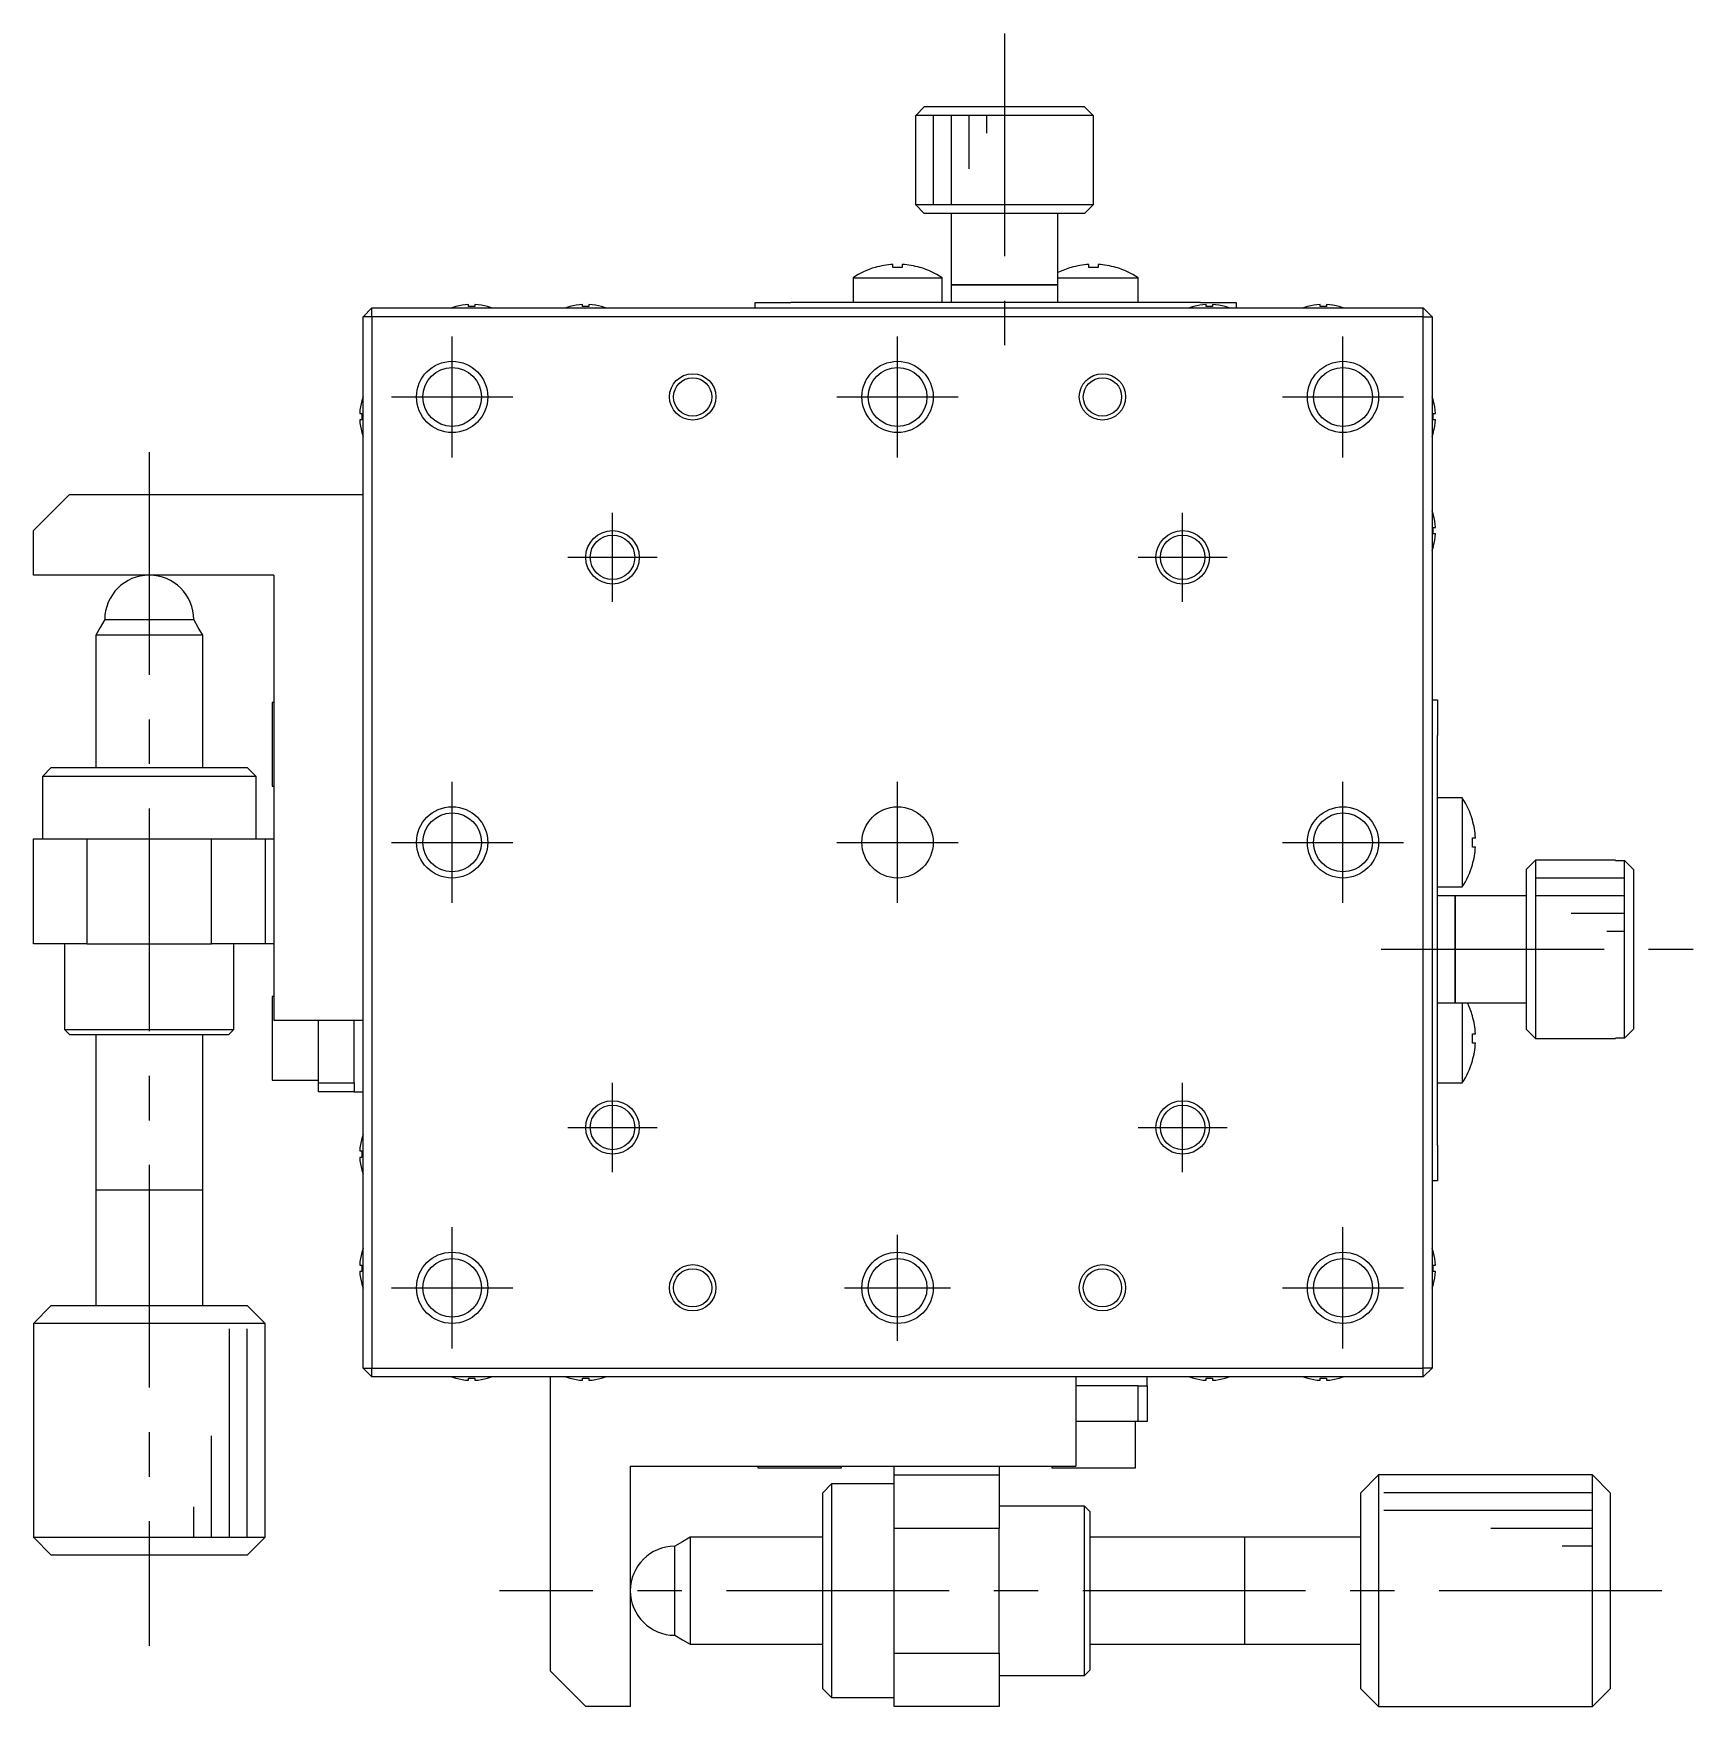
# Model space of a CAD drawing. Extents: x 36 to 360, y 45 to 263.
# Drawn here: x 96.5 to 189.9, y 118.4 to 212.3 of the extents above; entities that cross this region are included whole.
import ezdxf

# ---------------------------------------------------------------- set-up
doc = ezdxf.new("R2010")
doc.units = 0
doc.header["$LTSCALE"] = 10
doc.linetypes.add('CENTER', pattern=[2, 1.25, -0.25, 0.25, -0.25])
doc.layers.get('0').update_dxf_attribs({"linetype": 'CONTINUOUS'})
doc.layers.add('CENTER', color=1, linetype='CENTER')

msp = doc.modelspace()

# ---------------------------------------------------------------- linework, layer by layer
at = {"color": 7, "linetype": 'CONTINUOUS'}
for p, q in [((146.04727, 207.679328), (146.549057, 208.179328)), ((156.015218, 207.679328), (146.04727, 207.679328)), ((146.04727, 207.179328), (146.04727, 207.679328)), ((146.549057, 208.179328), (155.513431, 208.179328)), ((155.513431, 208.179328), (156.015218, 207.679328)), ((156.015218, 207.679328), (156.015218, 207.179328)), ((146.031244, 207.179328), (146.04727, 207.179328)), ((146.031244, 207.179328), (146.031244, 202.679328)), ((156.015218, 207.179328), (156.031244, 207.179328)), ((156.031244, 202.679328), (156.031244, 207.179328)), ((146.031244, 202.679328), (156.031244, 202.679328)), ((146.031244, 202.679328), (146.531244, 202.179328)), ((155.531244, 202.179328), (146.531244, 202.179328)), ((148.031244, 202.179328), (148.031244, 198.179328)), ((154.031244, 198.179328), (154.031244, 202.179328)), ((155.531244, 202.179328), (156.031244, 202.679328)), ((143.772654, 199.141909), (143.769311, 199.148764)), ((143.772654, 199.141909), (143.769311, 199.148764)), ((144.771244, 199.141909), (144.771244, 199.314281)), ((145.291244, 199.141909), (144.771244, 199.141909)), ((145.291244, 199.314281), (145.291244, 199.141909)), ((146.293177, 199.148764), (146.289833, 199.141909)), ((146.293177, 199.148764), (146.289833, 199.141909)), ((154.772654, 199.141909), (154.769311, 199.148764)), ((154.772654, 199.141909), (154.769311, 199.148764)), ((155.771244, 199.141909), (155.771244, 199.314281)), ((156.291244, 199.141909), (155.771244, 199.141909)), ((156.291244, 199.314281), (156.291244, 199.141909)), ((157.293177, 199.148764), (157.289833, 199.141909)), ((157.293177, 199.148764), (157.289833, 199.141909)), ((142.531244, 198.570986), (147.531244, 198.570986)), ((142.531244, 198.570986), (142.531244, 197.179328)), ((147.531244, 197.179328), (147.531244, 198.570986)), ((148.031244, 198.179328), (154.031244, 198.179328)), ((151.031244, 198.179328), (148.031244, 198.179328)), ((148.031244, 198.179328), (148.031244, 197.179328)), ((154.031244, 198.179328), (151.031244, 198.179328)), ((154.031244, 198.570986), (158.531244, 198.570986)), ((154.031244, 197.179328), (154.031244, 198.179328)), ((158.531244, 197.179328), (158.531244, 198.570986)), ((115.531244, 196.879328), (115.031244, 196.379328)), ((115.031244, 137.379328), (115.031244, 196.379328)), ((115.531244, 196.379328), (115.031244, 196.379328)), ((115.531244, 196.379328), (115.531244, 196.879328)), ((115.531244, 196.879328), (174.531244, 196.879328)), ((115.531244, 196.379328), (115.531244, 137.379328)), ((174.531244, 196.379328), (115.531244, 196.379328)), ((120.244882, 196.94885), (120.242628, 196.953472)), ((120.951244, 196.94885), (120.951244, 197.069187)), ((121.311244, 196.94885), (120.951244, 196.94885)), ((121.311244, 197.069187), (121.311244, 196.94885)), ((122.01986, 196.953472), (122.017605, 196.94885)), ((126.644882, 196.94885), (126.642628, 196.953472)), ((127.351244, 196.94885), (127.351244, 197.069187)), ((127.711244, 196.94885), (127.351244, 196.94885)), ((127.711244, 197.069187), (127.711244, 196.94885)), ((128.41986, 196.953472), (128.417605, 196.94885)), ((137.031244, 196.879328), (137.031244, 197.179328)), ((137.031244, 197.179328), (139.031244, 197.179328)), ((143.956244, 197.179328), (139.031244, 197.179328)), ((146.106244, 197.179328), (143.956244, 197.179328)), ((149.456244, 197.179328), (146.106244, 197.179328)), ((151.606244, 197.179328), (149.456244, 197.179328)), ((154.956244, 197.179328), (151.606244, 197.179328)), ((157.106244, 197.179328), (154.956244, 197.179328)), ((162.031244, 197.179328), (157.106244, 197.179328)), ((161.644882, 196.94885), (161.642628, 196.953472)), ((162.031244, 197.179328), (164.031244, 197.179328)), ((162.351244, 196.94885), (162.351244, 197.069187)), ((162.711244, 196.94885), (162.351244, 196.94885)), ((162.711244, 197.069187), (162.711244, 196.94885)), ((163.41986, 196.953472), (163.417605, 196.94885)), ((164.031244, 197.179328), (164.031244, 196.879328)), ((168.044882, 196.94885), (168.042628, 196.953472)), ((168.751244, 196.94885), (168.751244, 197.069187)), ((169.111244, 196.94885), (168.751244, 196.94885)), ((169.111244, 197.069187), (169.111244, 196.94885)), ((169.81986, 196.953472), (169.817605, 196.94885)), ((174.531244, 196.379328), (174.531244, 196.879328)), ((175.031244, 196.379328), (174.531244, 196.879328)), ((174.531244, 137.379328), (174.531244, 196.379328)), ((174.531244, 196.379328), (175.031244, 196.379328)), ((175.031244, 196.379328), (175.031244, 137.379328)), ((114.9571, 191.667944), (114.961722, 191.66569)), ((175.100766, 191.66569), (175.105388, 191.667944)), ((114.841385, 190.959328), (114.961722, 190.959328)), ((114.961722, 190.959328), (114.961722, 190.599328)), ((175.100766, 190.599328), (175.100766, 190.959328)), ((175.100766, 190.959328), (175.221103, 190.959328)), ((114.961722, 190.599328), (114.841385, 190.599328)), ((114.961722, 189.892967), (114.9571, 189.890712)), ((175.221103, 190.599328), (175.100766, 190.599328)), ((175.105388, 189.890712), (175.100766, 189.892967)), ((98.531244, 186.379328), (96.531244, 184.379328)), ((115.031244, 186.379328), (98.531244, 186.379328)), ((175.100766, 185.26569), (175.105388, 185.267944)), ((96.531244, 181.879328), (96.531244, 184.379328)), ((175.100766, 184.199328), (175.100766, 184.559328)), ((175.100766, 184.559328), (175.221103, 184.559328)), ((175.221103, 184.199328), (175.100766, 184.199328)), ((175.105388, 183.490712), (175.100766, 183.492967)), ((110.031244, 181.879328), (96.531244, 181.879328)), ((110.031244, 181.879328), (110.031244, 156.879328)), ((100.531244, 179.379328), (100.281244, 178.946315)), ((100.531244, 179.379328), (105.531244, 179.379328)), ((105.781244, 178.946315), (105.531244, 179.379328)), ((100.281244, 178.946315), (100.031244, 178.513303)), ((106.031244, 178.513303), (100.031244, 178.513303)), ((100.031244, 178.513303), (100.031244, 171.079348)), ((106.031244, 178.513303), (105.781244, 178.946315)), ((106.031244, 171.079348), (106.031244, 178.513303)), ((109.931244, 174.729328), (109.931244, 170.029328)), ((110.031244, 174.729328), (109.931244, 174.729328)), ((175.031244, 174.879328), (175.331244, 174.879328)), ((175.331244, 174.879328), (175.331244, 172.879328)), ((175.331244, 167.954328), (175.331244, 172.879328)), ((97.531244, 171.079328), (97.031244, 170.579328)), ((97.531244, 171.079328), (108.531244, 171.079328)), ((97.531244, 171.079328), (100.031244, 171.079328)), ((106.031244, 171.079328), (108.531244, 171.079328)), ((109.031244, 170.579328), (108.531244, 171.079328)), ((109.031244, 170.579328), (97.031244, 170.579328)), ((97.031244, 170.579328), (97.031244, 167.079328)), ((109.031244, 167.079328), (109.031244, 170.579328)), ((109.931244, 170.029328), (110.031244, 170.029328)), ((176.722901, 169.379328), (175.331244, 169.379328)), ((176.722901, 169.379328), (176.722901, 164.379328)), ((177.293825, 168.137918), (177.30068, 168.141261)), ((177.293825, 168.137918), (177.30068, 168.141261)), ((175.331244, 165.804328), (175.331244, 167.954328)), ((96.531244, 161.179328), (96.531244, 167.079328)), ((96.531244, 167.079328), (99.531244, 167.079328)), ((99.531244, 167.079328), (99.531244, 161.179328)), ((99.531244, 167.079328), (106.531244, 167.079328)), ((106.531244, 161.179328), (106.531244, 167.079328)), ((106.531244, 167.079328), (109.531244, 167.079328)), ((109.531244, 167.079328), (109.531244, 161.179328)), ((109.531244, 167.079328), (110.031244, 167.079328)), ((177.293825, 167.139328), (177.466196, 167.139328)), ((177.293825, 166.619328), (177.293825, 167.139328)), ((177.466196, 166.619328), (177.293825, 166.619328)), ((175.331244, 162.454328), (175.331244, 165.804328)), ((177.30068, 165.617395), (177.293825, 165.620739)), ((177.30068, 165.617395), (177.293825, 165.620739)), ((180.831244, 165.879328), (180.331244, 165.379328)), ((180.331244, 156.379328), (180.331244, 165.379328)), ((180.831244, 165.879328), (180.831244, 155.879328)), ((185.331244, 165.879328), (180.831244, 165.879328)), ((185.331244, 165.879328), (185.331244, 165.863303)), ((185.331244, 165.863303), (185.831244, 165.863303)), ((185.831244, 155.895354), (185.831244, 165.863303)), ((185.831244, 165.863303), (186.331244, 165.361515)), ((186.331244, 165.361515), (186.331244, 156.397141)), ((175.331244, 164.379328), (176.722901, 164.379328)), ((176.331244, 163.879328), (175.331244, 163.879328)), ((176.331244, 163.879328), (176.331244, 157.879328)), ((180.331244, 163.879328), (176.331244, 163.879328)), ((176.331244, 157.879328), (176.331244, 163.879328)), ((175.331244, 160.304328), (175.331244, 162.454328)), ((99.531244, 161.179328), (96.531244, 161.179328)), ((98.281244, 161.179328), (98.281244, 156.379328)), ((99.531244, 161.179328), (106.531244, 161.179328)), ((109.531244, 161.179328), (106.531244, 161.179328)), ((107.781244, 156.379328), (107.781244, 161.179328)), ((110.031244, 161.179328), (109.531244, 161.179328)), ((175.331244, 156.954328), (175.331244, 160.304328)), ((109.931244, 158.229328), (109.931244, 153.529328)), ((110.031244, 158.229328), (109.931244, 158.229328)), ((175.331244, 157.879328), (176.331244, 157.879328)), ((176.331244, 157.879328), (180.331244, 157.879328)), ((176.722901, 157.879328), (176.722901, 153.379328)), ((115.031244, 156.879328), (110.031244, 156.879328)), ((112.531244, 153.379328), (112.531244, 156.879328)), ((114.531244, 153.379328), (114.531244, 156.879328)), ((175.331244, 154.804328), (175.331244, 156.954328)), ((177.293825, 157.137918), (177.30068, 157.141261)), ((177.293825, 157.137918), (177.30068, 157.141261)), ((98.281244, 156.379328), (107.781244, 156.379328)), ((98.281244, 156.379328), (98.581244, 156.079328)), ((107.481244, 156.079328), (98.581244, 156.079328)), ((100.031244, 156.079309), (100.031244, 147.379328)), ((106.031244, 147.379328), (106.031244, 156.079309)), ((107.481244, 156.079328), (107.781244, 156.379328)), ((177.293825, 156.139328), (177.466196, 156.139328)), ((177.293825, 155.619328), (177.293825, 156.139328)), ((180.331244, 156.379328), (180.831244, 155.879328)), ((180.831244, 155.879328), (185.331244, 155.879328)), ((185.331244, 155.895354), (185.331244, 155.879328)), ((185.831244, 155.895354), (185.331244, 155.895354)), ((186.331244, 156.397141), (185.831244, 155.895354)), ((177.466196, 155.619328), (177.293825, 155.619328)), ((175.331244, 149.879328), (175.331244, 154.804328)), ((177.30068, 154.617395), (177.293825, 154.620739)), ((177.30068, 154.617395), (177.293825, 154.620739)), ((109.931244, 153.529328), (112.531244, 153.529328)), ((112.531244, 153.379328), (114.531244, 153.379328)), ((112.531244, 152.879328), (112.531244, 153.379328)), ((114.531244, 153.379328), (114.531244, 152.879326)), ((175.331244, 153.379328), (176.722901, 153.379328)), ((114.531244, 152.879326), (112.531244, 152.879328)), ((114.531244, 152.879326), (115.031244, 152.879326)), ((114.9571, 150.267944), (114.961722, 150.26569)), ((114.841385, 149.559328), (114.961722, 149.559328)), ((114.961722, 149.559328), (114.961722, 149.199328)), ((175.331244, 149.879328), (175.331244, 147.879328)), ((114.961722, 149.199328), (114.841385, 149.199328)), ((114.961722, 148.492967), (114.9571, 148.490712)), ((175.331244, 147.879328), (175.031244, 147.879328)), ((100.031239, 147.379328), (106.031249, 147.379328)), ((100.031244, 147.384328), (100.031244, 147.379328)), ((100.031244, 147.379328), (100.031244, 140.879328)), ((100.031244, 147.379328), (100.031244, 147.374328)), ((106.031244, 147.379328), (106.031244, 147.384328)), ((106.031244, 140.879328), (106.031244, 147.379328)), ((106.031244, 147.374328), (106.031244, 147.379328)), ((114.9571, 143.867944), (114.961722, 143.86569)), ((175.100766, 143.86569), (175.105388, 143.867944)), ((114.841385, 143.159328), (114.961722, 143.159328)), ((114.961722, 142.799328), (114.841385, 142.799328)), ((114.961722, 143.159328), (114.961722, 142.799328)), ((175.100766, 142.799328), (175.100766, 143.159328)), ((175.100766, 143.159328), (175.221103, 143.159328)), ((175.221103, 142.799328), (175.100766, 142.799328)), ((114.961722, 142.092967), (114.9571, 142.090712)), ((175.105388, 142.090712), (175.100766, 142.092967)), ((97.531244, 140.879328), (96.531244, 139.879328)), ((97.531244, 140.879328), (108.531244, 140.879328)), ((109.531244, 139.879328), (108.531244, 140.879328)), ((109.531244, 139.879328), (96.531244, 139.879328)), ((96.531244, 139.879328), (96.531244, 127.879328)), ((109.531244, 127.879328), (109.531244, 139.879328)), ((115.031244, 137.379328), (115.531244, 137.379328)), ((115.031244, 137.379328), (115.531244, 136.879328)), ((115.531244, 137.379328), (174.531244, 137.379328)), ((115.531244, 136.879328), (115.531244, 137.379328)), ((175.031244, 137.379328), (174.531244, 137.379328)), ((174.531244, 136.879328), (174.531244, 137.379328)), ((174.531244, 136.879328), (175.031244, 137.379328)), ((174.531244, 136.879328), (115.531244, 136.879328)), ((120.242628, 136.805184), (120.244882, 136.809807)), ((120.951244, 136.809807), (121.311244, 136.809807)), ((120.951244, 136.689469), (120.951244, 136.809807)), ((121.311244, 136.809807), (121.311244, 136.689469)), ((122.017605, 136.809807), (122.01986, 136.805184)), ((125.531244, 136.879328), (125.531244, 120.379328)), ((126.642628, 136.805184), (126.644882, 136.809807)), ((127.351244, 136.809807), (127.711244, 136.809807)), ((127.351244, 136.689469), (127.351244, 136.809807)), ((127.711244, 136.809807), (127.711244, 136.689469)), ((128.417605, 136.809807), (128.41986, 136.805184)), ((155.031244, 136.879328), (155.031244, 131.879328)), ((158.531244, 136.379328), (155.031244, 136.379328)), ((158.531244, 134.379328), (158.531244, 136.379328)), ((158.531244, 136.379328), (159.031246, 136.379328)), ((159.031246, 136.379328), (159.031244, 134.379328)), ((159.031246, 136.379328), (159.031246, 136.879328)), ((161.642628, 136.805184), (161.644882, 136.809807)), ((162.351244, 136.809807), (162.711244, 136.809807)), ((162.351244, 136.689469), (162.351244, 136.809807)), ((162.711244, 136.809807), (162.711244, 136.689469)), ((163.417605, 136.809807), (163.41986, 136.805184)), ((168.042628, 136.805184), (168.044882, 136.809807)), ((168.751244, 136.809807), (169.111244, 136.809807)), ((168.751244, 136.689469), (168.751244, 136.809807)), ((169.111244, 136.809807), (169.111244, 136.689469)), ((169.817605, 136.809807), (169.81986, 136.805184)), ((158.531244, 134.379328), (155.031244, 134.379328)), ((158.381244, 131.779328), (158.381244, 134.379328)), ((159.031244, 134.379328), (158.531244, 134.379328)), ((130.031244, 131.879328), (130.031244, 118.379328)), ((130.031244, 131.879328), (155.031244, 131.879328)), ((137.181244, 131.879328), (137.181244, 131.779328)), ((137.181244, 131.779328), (141.881244, 131.779328)), ((141.881244, 131.779328), (141.881244, 131.879328)), ((144.831244, 131.379328), (144.831244, 131.879328)), ((150.731244, 131.879328), (150.731244, 131.379328)), ((153.681244, 131.879328), (153.681244, 131.779328)), ((153.681244, 131.779328), (158.381244, 131.779328)), ((141.331244, 130.879328), (140.831244, 130.379328)), ((141.331244, 130.879328), (141.331244, 118.879328)), ((144.831244, 130.879328), (141.331244, 130.879328)), ((144.831244, 128.379328), (144.831244, 131.379328)), ((144.831244, 131.379328), (150.731244, 131.379328)), ((150.731244, 131.379328), (150.731244, 128.379328)), ((172.031244, 131.379328), (171.031244, 130.379328)), ((172.031244, 131.379328), (172.031244, 118.379328)), ((184.031244, 131.379328), (172.031244, 131.379328)), ((184.031244, 131.379062), (184.031244, 131.379328)), ((185.031244, 130.379328), (184.031244, 131.379328)), ((184.031244, 118.379328), (184.031244, 131.379062)), ((140.831244, 119.379328), (140.831244, 130.379328)), ((140.831244, 127.879328), (140.831244, 130.379328)), ((155.531244, 129.629328), (150.731244, 129.629328)), ((155.531244, 120.129328), (155.531244, 129.629328)), ((155.831244, 129.329328), (155.531244, 129.629328)), ((171.031244, 119.379328), (171.031244, 130.379328)), ((185.031244, 130.379103), (185.031244, 119.379328)), ((155.831244, 129.329328), (155.831244, 120.429328)), ((96.531244, 127.879328), (109.530977, 127.879328)), ((96.531244, 127.879328), (97.531244, 126.879328)), ((108.531244, 126.879328), (109.531244, 127.879328)), ((109.530977, 127.879328), (109.531244, 127.879328)), ((133.397269, 127.879328), (132.964257, 127.629328)), ((133.397269, 127.879328), (133.397269, 121.879328)), ((140.831225, 127.879328), (133.397269, 127.879328)), ((150.731244, 128.379328), (144.831244, 128.379328)), ((144.831244, 121.379328), (144.831244, 128.379328)), ((150.731244, 121.379328), (150.731244, 128.379328)), ((164.531244, 127.879328), (155.831263, 127.879328)), ((164.531244, 127.879328), (164.526244, 127.879328)), ((164.531244, 121.879323), (164.531244, 127.879333)), ((164.536244, 127.879328), (164.531244, 127.879328)), ((171.031244, 127.879328), (164.531244, 127.879328)), ((108.531018, 126.879328), (97.531244, 126.879328)), ((132.964257, 127.629328), (132.531244, 127.379328)), ((132.531244, 122.379328), (132.531244, 127.379328)), ((132.531244, 122.379328), (132.964257, 122.129328)), ((132.964257, 122.129328), (133.397269, 121.879328)), ((133.397269, 121.879328), (140.831225, 121.879328)), ((140.831244, 119.379328), (140.831244, 121.879328)), ((144.831244, 121.379328), (150.731244, 121.379328)), ((144.831244, 118.379328), (144.831244, 121.379328)), ((150.731244, 121.379328), (150.731244, 118.379328)), ((155.831263, 121.879328), (164.531244, 121.879328)), ((164.526244, 121.879328), (164.531244, 121.879328)), ((164.531244, 121.879328), (164.536244, 121.879328)), ((164.531244, 121.879328), (171.031244, 121.879328)), ((125.531244, 120.379328), (127.531244, 118.379328)), ((155.531244, 120.129328), (155.831244, 120.429328)), ((140.831244, 119.379328), (141.331244, 118.879328)), ((150.731244, 120.129328), (155.531244, 120.129328)), ((171.031244, 119.379328), (172.031244, 118.379328)), ((184.031244, 118.379328), (185.031244, 119.379328)), ((130.031244, 118.379328), (127.531244, 118.379328)), ((141.331244, 118.879328), (144.831244, 118.879328)), ((150.731244, 118.379328), (144.831244, 118.379328)), ((172.031244, 118.379328), (184.031244, 118.379328))]:
    msp.add_line(p, q, dxfattribs=at)
at = {"color": 3, "linetype": 'CONTINUOUS'}
for p, q in [((147.031244, 207.679328), (147.031244, 202.679328)), ((148.031244, 207.679328), (148.031244, 202.679328)), ((149.031244, 207.679328), (149.031244, 204.679328)), ((150.031244, 207.679328), (150.031244, 206.679328)), ((185.831244, 164.879328), (180.831244, 164.879328)), ((185.831244, 163.879328), (180.831244, 163.879328)), ((185.831244, 162.879328), (182.831244, 162.879328)), ((185.831244, 161.879328), (184.831244, 161.879328)), ((107.531244, 127.879328), (107.531244, 139.579328)), ((108.531244, 127.879328), (108.531244, 139.579328)), ((106.531244, 127.879328), (106.531244, 133.579328)), ((184.031244, 130.379328), (172.331244, 130.379328)), ((105.531244, 127.879328), (105.531244, 129.579328)), ((184.031244, 129.379328), (172.331244, 129.379328)), ((184.031244, 128.379328), (178.331244, 128.379328)), ((184.031244, 127.379328), (182.331244, 127.379328))]:
    msp.add_line(p, q, dxfattribs=at)
for centre, radius in [((120.031244, 191.879328), 2), ((145.031244, 191.879328), 2), ((170.031244, 191.879328), 2), ((133.531244, 191.879328), 1.3), ((156.531244, 191.879328), 1.3), ((129.031244, 182.879328), 1.5), ((161.031244, 182.879328), 1.5), ((120.031244, 166.879328), 2), ((170.031244, 166.879328), 2), ((129.031244, 150.879328), 1.5), ((161.031244, 150.879328), 1.5), ((120.031244, 141.879328), 2), ((145.031244, 141.879328), 2), ((170.031244, 141.879328), 2), ((133.531244, 141.879328), 1.3), ((156.531244, 141.879328), 1.3)]:
    msp.add_circle(centre, radius, dxfattribs=at)
at = {"color": 7, "linetype": 'CONTINUOUS'}
for centre, radius in [((120.031244, 191.879328), 1.65), ((145.031244, 191.879328), 1.65), ((170.031244, 191.879328), 1.65), ((133.531244, 191.879328), 1.075), ((156.531244, 191.879328), 1.075), ((129.031244, 182.879328), 1.25), ((161.031244, 182.879328), 1.25), ((120.031244, 166.879328), 1.65), ((145.031244, 166.879328), 2), ((170.031244, 166.879328), 1.65), ((129.031244, 150.879328), 1.25), ((161.031244, 150.879328), 1.25), ((120.031244, 141.879328), 1.65), ((133.531244, 141.879328), 1.075), ((145.031244, 141.879328), 1.65), ((156.531244, 141.879328), 1.075), ((170.031244, 141.879328), 1.65)]:
    msp.add_circle(centre, radius, dxfattribs=at)
for centre, radius, start, end in [((145.031244, 194.829328), 4.5, 106.285843, 123.748989), ((145.031244, 194.829328), 4.492483, 93.317816, 106.26943), ((145.031244, 194.829328), 4.492483, 73.73057, 86.682184), ((145.031244, 194.829328), 4.5, 56.251011, 73.714157), ((156.031244, 194.829328), 4.5, 106.285843, 116.3878), ((156.031244, 194.829328), 4.492483, 93.317816, 106.26943), ((156.031244, 194.829328), 4.492483, 73.73057, 86.682184), ((156.031244, 194.829328), 4.5, 56.251011, 73.714157), ((121.131244, 193.879328), 3.2, 106.122533, 110.364135), ((121.131244, 193.879328), 3.194933, 93.229709, 106.106712), ((121.131244, 193.879328), 3.194933, 73.893288, 86.770291), ((121.131244, 193.879328), 3.2, 69.635865, 73.877467), ((127.531244, 193.879328), 3.2, 106.122533, 110.364135), ((127.531244, 193.879328), 3.194933, 93.229709, 106.106712), ((127.531244, 193.879328), 3.194933, 73.893288, 86.770291), ((127.531244, 193.879328), 3.2, 69.635865, 73.877467), ((162.531244, 193.879328), 3.2, 106.122533, 110.364135), ((162.531244, 193.879328), 3.194933, 93.229709, 106.106712), ((162.531244, 193.879328), 3.194933, 73.893288, 86.770291), ((162.531244, 193.879328), 3.2, 69.635865, 73.877467), ((168.931244, 193.879328), 3.2, 106.122533, 110.364135), ((168.931244, 193.879328), 3.194933, 93.229709, 106.106712), ((168.931244, 193.879328), 3.194933, 73.893288, 86.770291), ((168.931244, 193.879328), 3.2, 69.635865, 73.877467), ((118.031244, 190.779328), 3.194933, 163.893288, 176.770291), ((118.031244, 190.779328), 3.2, 159.635865, 163.877467), ((172.031244, 190.779328), 3.2, 16.122533, 20.364135), ((172.031244, 190.779328), 3.194933, 3.229709, 16.106712), ((118.031244, 190.779328), 3.194933, 183.229709, 196.106712), ((118.031244, 190.779328), 3.2, 196.122533, 200.364135), ((172.031244, 190.779328), 3.2, 339.635865, 343.877467), ((172.031244, 190.779328), 3.194933, 343.893288, 356.770291), ((172.031244, 184.379328), 3.2, 16.122533, 20.364135), ((172.031244, 184.379328), 3.194933, 3.229709, 16.106712), ((172.031244, 184.379328), 3.194933, 343.893288, 356.770291), ((172.031244, 184.379328), 3.2, 339.635865, 343.877467), ((103.031244, 179.379328), 2.5, 90, 180), ((103.031244, 179.379328), 2.5, 0, 90), ((172.981244, 166.879328), 4.5, 16.285843, 33.748989), ((172.981244, 166.879328), 4.492483, 3.317816, 16.26943), ((172.981244, 166.879328), 4.492483, 343.73057, 356.682184), ((172.981244, 166.879328), 4.5, 326.251011, 343.714157), ((172.981244, 155.879328), 4.5, 16.285843, 26.3878), ((172.981244, 155.879328), 4.492483, 3.317816, 16.26943), ((172.981244, 155.879328), 4.492483, 343.73057, 356.682184), ((172.981244, 155.879328), 4.5, 326.251011, 343.714157), ((118.031244, 149.379328), 3.194933, 163.893288, 176.770291), ((118.031244, 149.379328), 3.2, 159.635865, 163.877467), ((118.031244, 149.379328), 3.194933, 183.229709, 196.106712), ((118.031244, 149.379328), 3.2, 196.122533, 200.364135), ((118.031244, 142.979328), 3.194933, 163.893288, 176.770291), ((118.031244, 142.979328), 3.2, 159.635865, 163.877467), ((172.031244, 142.979328), 3.2, 16.122533, 20.364135), ((172.031244, 142.979328), 3.194933, 3.229709, 16.106712), ((118.031244, 142.979328), 3.194933, 183.229709, 196.106712), ((172.031244, 142.979328), 3.194933, 343.893288, 356.770291), ((118.031244, 142.979328), 3.2, 196.122533, 200.364135), ((172.031244, 142.979328), 3.2, 339.635865, 343.877467), ((121.131244, 139.879328), 3.2, 249.635865, 253.877467), ((121.131244, 139.879328), 3.194933, 253.893288, 266.770291), ((121.131244, 139.879328), 3.194933, 273.229709, 286.106712), ((121.131244, 139.879328), 3.2, 286.122533, 290.364135), ((127.531244, 139.879328), 3.2, 249.635865, 253.877467), ((127.531244, 139.879328), 3.194933, 253.893288, 266.770291), ((127.531244, 139.879328), 3.194933, 273.229709, 286.106712), ((127.531244, 139.879328), 3.2, 286.122533, 290.364135), ((162.531244, 139.879328), 3.2, 249.635865, 253.877467), ((162.531244, 139.879328), 3.194933, 253.893288, 266.770291), ((162.531244, 139.879328), 3.194933, 273.229709, 286.106712), ((162.531244, 139.879328), 3.2, 286.122533, 290.364135), ((168.931244, 139.879328), 3.2, 249.635865, 253.877467), ((168.931244, 139.879328), 3.194933, 253.893288, 266.770291), ((168.931244, 139.879328), 3.194933, 273.229709, 286.106712), ((168.931244, 139.879328), 3.2, 286.122533, 290.364135), ((132.531244, 124.879328), 2.5, 90, 180), ((132.531244, 124.879328), 2.5, 180, 270)]:
    msp.add_arc(centre, radius, start, end, dxfattribs=at)
at = {"layer": 'CENTER', "color": 1, "linetype": 'CENTER'}
for p, q in [((151.031244, 212.279328), (151.031244, 192.779328)), ((120.031244, 188.479328), (120.031244, 195.279328)), ((145.031244, 188.479328), (145.031244, 195.279328)), ((170.031244, 188.479328), (170.031244, 195.279328)), ((116.631244, 191.879328), (123.431244, 191.879328)), ((141.631244, 191.879328), (148.431244, 191.879328)), ((166.631244, 191.879328), (173.431244, 191.879328)), ((103.031244, 188.779328), (103.031244, 121.779328)), ((129.031244, 180.379328), (129.031244, 185.379328)), ((161.031244, 180.379328), (161.031244, 185.379328)), ((126.531244, 182.879328), (131.531244, 182.879328)), ((158.531244, 182.879328), (163.531244, 182.879328)), ((120.031244, 163.479328), (120.031244, 170.279328)), ((145.031244, 163.479328), (145.031244, 170.279328)), ((170.031244, 163.479328), (170.031244, 170.279328)), ((116.631244, 166.879328), (123.431244, 166.879328)), ((141.631244, 166.879328), (148.431244, 166.879328)), ((166.631244, 166.879328), (173.431244, 166.879328)), ((172.181244, 160.879328), (189.931244, 160.879328)), ((129.031244, 148.379328), (129.031244, 153.379328)), ((161.031244, 148.379328), (161.031244, 153.379328)), ((126.531244, 150.879328), (131.531244, 150.879328)), ((158.531244, 150.879328), (163.531244, 150.879328)), ((120.031244, 138.479328), (120.031244, 145.279328)), ((145.031244, 138.899328), (145.031244, 144.859328)), ((170.031244, 138.479328), (170.031244, 145.279328)), ((116.631244, 141.879328), (123.431244, 141.879328)), ((142.051244, 141.879328), (148.011244, 141.879328)), ((166.631244, 141.879328), (173.431244, 141.879328)), ((187.931244, 124.879328), (122.681244, 124.879328))]:
    msp.add_line(p, q, dxfattribs=at)

doc.saveas('drawing.dxf')
